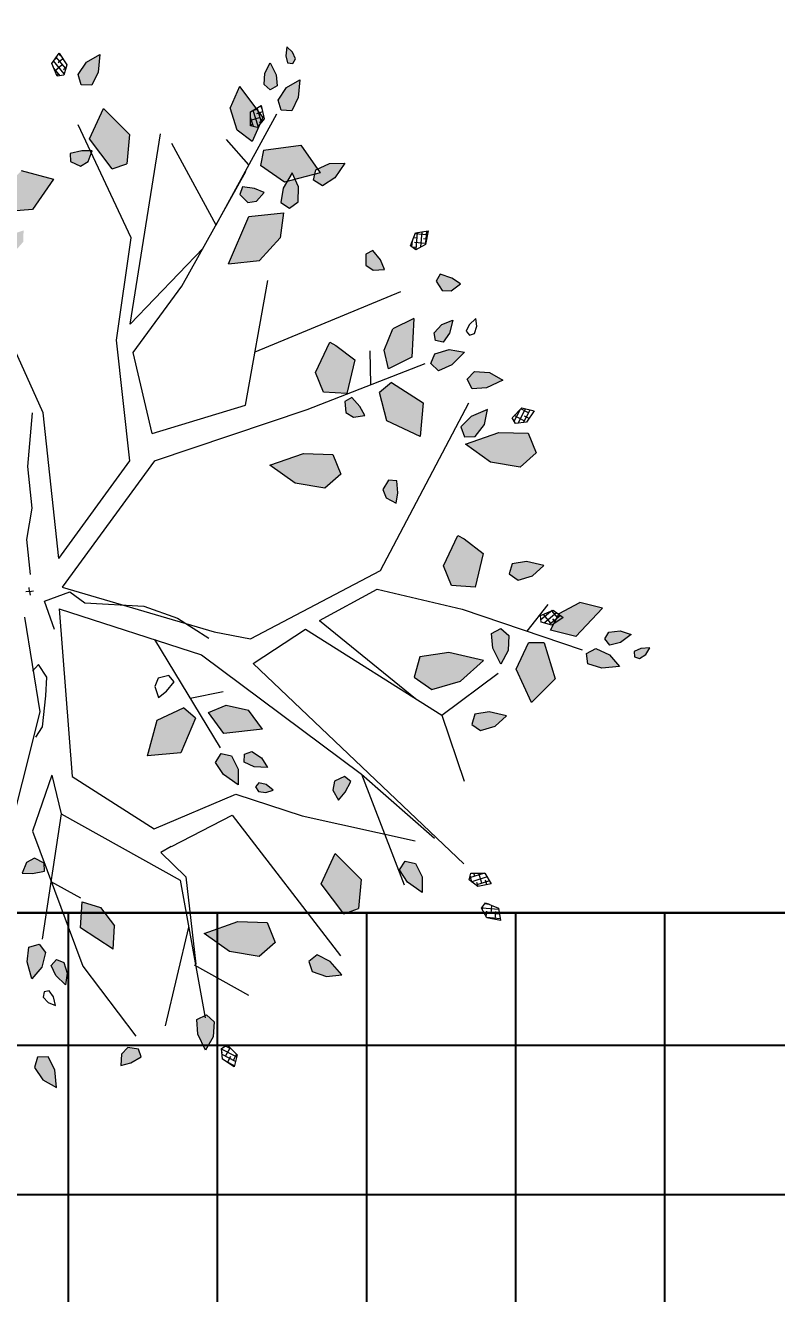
# Model space of a CAD drawing. Header units: millimetres. Extents: x 971.3 to 1010.6, y 593 to 619.8.
# Drawn here: x 972.537 to 972.85, y 618.008 to 618.536 of the extents above; entities that cross this region are included whole.
import ezdxf

# ---------------------------------------------------------------- set-up
doc = ezdxf.new("R2010")
doc.units = ezdxf.units.MM
doc.linetypes.add('ACAD_ISO10W100', pattern=[18.5, 12, -3, 0.5, -3])
doc.layers.add('2', color=42, linetype='Continuous')
doc.layers.add('JARDINERIA', color=76, linetype='Continuous', lineweight=13)
doc.layers.add('www.dwgfree.com', color=7, linetype='Continuous', lineweight=70)
doc.styles.get("Standard").update_dxf_attribs({"font": 'stylu.ttf'})
doc.dimstyles.new('1-75', dxfattribs={"dimtxt": 0.09, "dimasz": 0.05, "dimexe": 0.1, "dimexo": 0.1, "dimgap": 0.05, "dimtad": 1, "dimzin": 4, "dimdsep": 46, "dimtxsty": 'Standard', "dimblk": 'DOT', "dimcen": 0.09, "dimclrd": 250, "dimclre": 250, "dimclrt": 7, "dimaunit": 1, "dimazin": 0, "dimtfac": 1, "dimtix": 1, "dimtmove": 1, "dimatfit": 3, "dimfxl": 0.5, "dimtolj": 1, "dimtzin": 0, "dimarcsym": 0})

# ---------------------------------------------------------------- blocks, each defined once
blk = doc.blocks.new('ALISOpl')
h = blk.add_hatch()
h.set_pattern_fill('ANSI38', color=256, scale=0.1, style=0)
h.set_pattern_definition([(45, (-170.075399, -126.814874), (-0.0088388348, 0.0088388348), []), (135, (-170.075399, -126.814874), (-0.0265165043, 0.0088388348), [0.03125, -0.01875])])
h.paths.add_polyline_path([(-0.3263, 1.2736), (-0.3533, 1.3055), (-0.3927, 1.323), (-0.383, 1.2743), (-0.3611, 1.2399), (-0.3318, 1.2445)])
h.paths.add_polyline_path([(-0.3381, 1.0234), (-0.3532, 1.0979), (-0.3602, 1.1045), (-0.3966, 1.1132), (-0.4509, 1.0234), (-0.4026, 0.9435)])
h.paths.add_polyline_path([(0.1409, 0.952), (0.1295, 1.0163), (0.0459, 0.9476), (0.0585, 0.8762), (0.107, 0.897)])
h.paths.add_polyline_path([(0.5807, 1.0462), (0.5323, 1.0803), (0.4517, 1.0575), (0.3872, 1.0004), (0.484, 0.9776), (0.5644, 0.989)])
h.paths.add_polyline_path([(0.8225, 0.9776), (0.7801, 0.9877), (0.7258, 0.8977), (0.7741, 0.818), (0.8385, 0.8977)])
h.paths.add_polyline_path([(0.3766, 0.4929), (0.2832, 0.491), (0.3202, 0.3952), (0.3975, 0.3692), (0.4272, 0.4009)])
h.paths.add_polyline_path([(0.6097, 0.4514), (0.5015, 0.4525), (0.4653, 0.3897), (0.5158, 0.3744), (0.5771, 0.3948)])
h.paths.add_polyline_path([(0.5299, 0.5555), (0.5254, 0.5984), (0.488, 0.5657), (0.4692, 0.5295), (0.4878, 0.5064), (0.5158, 0.5162)])
h.paths.add_polyline_path([(1.1731, 0.3775), (1.0908, 0.3921), (1.0461, 0.3533), (1.0678, 0.2981), (1.1492, 0.2948), (1.2431, 0.3271)])
h.paths.add_polyline_path([(1.2415, 0.1219), (1.177, 0.1105), (1.1608, 0.0534), (1.2092, -0.0265), (1.2254, -0.0151), (1.2738, 0.0306)])
h.paths.add_polyline_path([(0.9029, -0.2319), (0.8546, -0.1975), (0.7741, -0.2205), (0.7095, -0.2775), (0.8062, -0.3002), (0.8869, -0.2888)])
h.paths.add_polyline_path([(1.1349, -0.3126), (1.0471, -0.3657), (1.0348, -0.4463), (1.0713, -0.4701), (1.153, -0.4043)])
h.paths.add_polyline_path([(1.4509, -0.2319), (1.4026, -0.1975), (1.3219, -0.2205), (1.2575, -0.2775), (1.3542, -0.3002), (1.4349, -0.2888)])
h.paths.add_polyline_path([(1.4041, 0.1074), (1.3629, 0.1147), (1.3405, 0.0953), (1.3514, 0.0677), (1.3921, 0.0661), (1.4391, 0.0822)])
h.paths.add_polyline_path([(1.4367, 0.3998), (1.364, 0.4583), (1.3308, 0.3612), (1.3732, 0.2916), (1.4164, 0.2968)])
h.paths.add_polyline_path([(1.3141, 0.3069), (1.2898, 0.3425), (1.2725, 0.2959), (1.2731, 0.2552), (1.3005, 0.2437), (1.3204, 0.2656)])
h.paths.add_polyline_path([(1.5065, 0.2885), (1.4383, 0.2637), (1.4672, 0.2196), (1.5273, 0.1958), (1.5886, 0.2181)])
h.paths.add_polyline_path([(1.6185, 0.385), (1.5689, 0.3839), (1.5312, 0.3683), (1.5306, 0.3386), (1.5583, 0.3281), (1.5944, 0.3492)])
h.paths.add_polyline_path([(1.6279, 0.3181), (1.5977, 0.3228), (1.5857, 0.3041), (1.5993, 0.2865), (1.6306, 0.2859), (1.6601, 0.2993)])
h.paths.add_polyline_path([(1.6946, 0.3595), (1.6758, 0.3687), (1.6624, 0.3624), (1.6638, 0.3476), (1.6831, 0.3413), (1.7079, 0.3425)])
h.paths.add_polyline_path([(1.2904, 0.4879), (1.2554, 0.5131), (1.2142, 0.5204), (1.1919, 0.501), (1.2027, 0.4734), (1.2434, 0.4717)])
h.paths.add_polyline_path([(0.8205, 0.6514), (0.7991, 0.671), (0.7868, 0.6414), (0.7938, 0.6176), (0.8229, 0.6076), (0.8392, 0.6234)])
h.paths.add_polyline_path([(0.6211, 0.6234), (0.6, 0.6277), (0.5797, 0.6227), (0.5735, 0.6093), (0.584, 0.5989), (0.603, 0.6064)])
h.paths.add_polyline_path([(0.5984, 0.5303), (0.6123, 0.5595), (0.5756, 0.5532), (0.5494, 0.5374), (0.5522, 0.5153), (0.5739, 0.5106)])
h.paths.add_polyline_path([(0.944, -0.453), (0.8796, -0.4644), (0.8636, -0.5213), (0.9119, -0.6012), (0.928, -0.5898), (0.9763, -0.5443)])
h.paths.add_polyline_path([(0.9765, -0.4137), (0.9871, -0.3867), (0.9552, -0.3857), (0.9354, -0.4008), (0.9365, -0.4316), (0.9571, -0.4411)])
h.paths.add_polyline_path([(1.0558, -0.1627), (1.0483, -0.1346), (1.022, -0.1528), (1.015, -0.1767), (1.0341, -0.2008), (1.0563, -0.1963)])
h.paths.add_polyline_path([(1.135, -0.5343), (1.0668, -0.5095), (1.0605, -0.5619), (1.0913, -0.6187), (1.1526, -0.641)])
h.paths.add_polyline_path([(1.244, -0.5014), (1.2052, -0.4891), (1.1856, -0.5114), (1.2001, -0.5373), (1.2413, -0.5443), (1.2828, -0.5325)])
h.paths.add_polyline_path([(1.3805, -0.4434), (1.3334, -0.4274), (1.2927, -0.4292), (1.282, -0.4569), (1.3044, -0.4762), (1.3456, -0.4687)])
h.paths.add_polyline_path([(1.2872, -0.2959), (1.2577, -0.2984), (1.2502, -0.3271), (1.2822, -0.3524), (1.3297, -0.3669), (1.3162, -0.326)])
h.paths.add_polyline_path([(1.2917, -0.7229), (1.2642, -0.7066), (1.2396, -0.7101), (1.2256, -0.7376), (1.2389, -0.7559), (1.2692, -0.7414)])
h.paths.add_polyline_path([(1.2469, -0.5897), (1.2269, -0.5667), (1.2056, -0.5733), (1.2048, -0.5955), (1.2284, -0.6161), (1.2595, -0.6248)])
h.paths.add_polyline_path([(1.0771, -0.8135), (1.086, -0.7858), (1.0541, -0.7869), (1.0353, -0.8032), (1.0383, -0.8339), (1.0594, -0.8421)])
h.paths.add_polyline_path([(0.7418, -0.8481), (0.6548, -0.8481), (0.7258, -0.9735), (0.8225, -0.9735), (0.8062, -0.905)])
h.paths.add_polyline_path([(0.9299, -1.0839), (0.9254, -1.0823), (0.9215, -1.071), (0.8652, -1.0622), (0.859, -1.0816), (0.8416, -1.0585), (0.8344, -1.0574), (0.7732, -1.1112), (0.7859, -1.1529), (0.8908, -1.155)])
h.paths.add_polyline_path([(0.8664, -0.9991), (0.841, -0.9839), (0.8181, -1.0027), (0.8291, -1.0419), (0.8416, -1.0585), (0.8652, -1.0622), (0.8722, -1.0405)])
h.paths.add_polyline_path([(0.7511, -1.0137), (0.7263, -1.0125), (0.7074, -1.0368), (0.717, -1.0573), (0.7495, -1.0488), (0.775, -1.0349)])
h.paths.add_polyline_path([(0.9749, -1.0545), (0.9388, -1.0358), (0.9157, -1.0543), (0.9215, -1.071), (0.9358, -1.0732), (0.9299, -1.0839), (0.9648, -1.0964), (1.0077, -1.0919)])
h.paths.add_polyline_path([(0.7934, -1.243), (0.7571, -1.1802), (0.7186, -1.2163), (0.7057, -1.2796), (0.7383, -1.3361)])
h.paths.add_polyline_path([(0.8981, -1.2879), (0.8762, -1.2536), (0.8469, -1.2581), (0.8414, -1.2872), (0.8684, -1.3191), (0.9078, -1.3366)])
h.paths.add_polyline_path([(0.843, -1.3269), (0.8224, -1.3183), (0.8075, -1.3348), (0.8123, -1.3658), (0.8306, -1.3924), (0.8435, -1.3575)])
h.paths.add_polyline_path([(0.4033, -1.1561), (0.3611, -1.146), (0.3066, -1.236), (0.3549, -1.3158), (0.4194, -1.236)])
h.paths.add_polyline_path([(0.2963, -1.1735), (0.2737, -1.1632), (0.2471, -1.1787), (0.2484, -1.2013), (0.2817, -1.2055), (0.3057, -1.2027), (0.3078, -1.1965)])
h.paths.add_polyline_path([(0.1278, -1.0574), (0.0463, -1.0593), (0.0292, -1.0993), (0.1082, -1.1684), (0.1953, -1.1347)])
h.paths.add_polyline_path([(0.0921, -0.9704), (0.0738, -0.9535), (0.0437, -0.9599), (0.0379, -0.9818), (0.0682, -0.9962), (0.0967, -1.002)])
h.paths.add_polyline_path([(-0.0104, -1.1018), (-0.0631, -1.1047), (-0.1137, -1.1449), (-0.125, -1.2091), (-0.023, -1.1732)])
h.paths.add_polyline_path([(-0.0966, -1.035), (-0.161, -0.9781), (-0.2482, -0.9781), (-0.1773, -1.1036), (-0.0806, -1.1036)])
h.paths.add_polyline_path([(0.0337, -1.2345), (0.0083, -1.2192), (-0.0146, -1.2379), (-0.0144, -1.2797), (0.0045, -1.3185), (0.0284, -1.2749)])
h.paths.add_polyline_path([(0.1011, -1.2935), (0.0715, -1.2953), (0.0573, -1.3335), (0.0582, -1.3831), (0.093, -1.3576), (0.1126, -1.3207)])
h.paths.add_polyline_path([(-0.0389, -1.2694), (-0.0491, -1.2496), (-0.0711, -1.2526), (-0.0874, -1.2794), (-0.0905, -1.3116), (-0.0581, -1.2931)])
h.paths.add_polyline_path([(0.329, -1.3841), (0.2997, -1.3886), (0.2942, -1.4177), (0.3212, -1.4496), (0.3606, -1.4671), (0.3509, -1.4184)])
h.paths.add_polyline_path([(0.9017, -1.3958), (0.8932, -1.3837), (0.8789, -1.3877), (0.8759, -1.4078), (0.8815, -1.432), (0.8959, -1.4159)])
h.paths.add_polyline_path([(-0.3732, -1.3808), (-0.4009, -1.3701), (-0.4202, -1.3925), (-0.4127, -1.4337), (-0.3874, -1.4686), (-0.3714, -1.4215)])
h.paths.add_polyline_path([(-0.5637, -1.0077), (-0.612, -0.9735), (-0.6927, -0.9963), (-0.7571, -1.0534), (-0.6604, -1.0762), (-0.5797, -1.0648)])
h.paths.add_polyline_path([(-0.6796, -1.109), (-0.7046, -1.0931), (-0.7384, -1.1157), (-0.767, -1.1564), (-0.7238, -1.1562), (-0.6862, -1.1379)])
h.paths.add_polyline_path([(-0.5725, -0.8531), (-0.586, -0.8322), (-0.6168, -0.8308), (-0.6279, -0.8506), (-0.6021, -0.8721), (-0.576, -0.8849)])
h.paths.add_polyline_path([(-0.7606, -0.8048), (-0.7683, -0.7835), (-0.8014, -0.7889), (-0.8282, -0.8003), (-0.8064, -0.8237), (-0.7818, -0.8272)])
h.paths.add_polyline_path([(-0.9022, -0.6313), (-0.9446, -0.6212), (-0.9989, -0.7112), (-0.9506, -0.7909), (-0.8861, -0.7112)])
h.paths.add_polyline_path([(-1.1277, -0.3346), (-1.2149, -0.3346), (-1.144, -0.4601), (-1.0473, -0.4601), (-1.0633, -0.3915)])
h.paths.add_polyline_path([(-0.1824, -0.5231), (-0.2247, -0.4915), (-0.2892, -0.4897), (-0.3392, -0.5316), (-0.238, -0.5697)])
h.paths.add_polyline_path([(-0.048, -0.5779), (-0.1117, -0.527), (-0.1505, -0.5467), (-0.1344, -0.6504), (-0.046, -0.6805)])
h.paths.add_polyline_path([(-0.234, -0.6531), (-0.2435, -0.625), (-0.2731, -0.6246), (-0.2998, -0.6568), (-0.3103, -0.6986), (-0.264, -0.6807)])
h.paths.add_polyline_path([(-0.3071, -0.6114), (-0.3259, -0.5996), (-0.3555, -0.6097), (-0.3786, -0.6323), (-0.3419, -0.639), (-0.312, -0.6331)])
h.paths.add_polyline_path([(-0.3655, -0.679), (-0.3859, -0.6796), (-0.4088, -0.6893), (-0.3904, -0.7007), (-0.3696, -0.7029), (-0.3592, -0.6924)])
h.paths.add_polyline_path([(-0.6102, -0.4471), (-0.6354, -0.4293), (-0.6554, -0.44), (-0.6454, -0.472), (-0.6303, -0.4969), (-0.6102, -0.472)])
h.paths.add_polyline_path([(-1.2135, -0.4734), (-1.2542, -0.4717), (-1.3012, -0.4879), (-1.2662, -0.5131), (-1.225, -0.5204), (-1.2027, -0.501)])
h.paths.add_polyline_path([(-1.0677, -0.6128), (-1.0929, -0.595), (-1.1129, -0.6056), (-1.1029, -0.6377), (-1.0878, -0.6626), (-1.0677, -0.6377)])
h.paths.add_polyline_path([(-1.3326, -0.3878), (-1.3617, -0.3823), (-1.3936, -0.4094), (-1.4111, -0.4487), (-1.3624, -0.4391), (-1.3281, -0.4172)])
h.paths.add_polyline_path([(-0.921, -0.8907), (-0.9396, -0.8675), (-0.9675, -0.8773), (-0.9816, -0.9166), (-0.9771, -0.9595), (-0.9398, -0.9268)])
h.paths.add_polyline_path([(-1.0473, 0.0306), (-1.0633, 0.1105), (-1.1057, 0.1204), (-1.16, 0.0306), (-1.1117, -0.0493)])
h.paths.add_polyline_path([(-1.1271, 0.2104), (-1.1754, 0.2532), (-1.2406, 0.2532), (-1.1875, 0.159), (-1.115, 0.159)])
h.paths.add_polyline_path([(-1.2273, 0.1202), (-1.2498, 0.1395), (-1.2909, 0.132), (-1.3258, 0.1067), (-1.2788, 0.0907), (-1.2381, 0.0925)])
h.paths.add_polyline_path([(-1.2741, 0.1926), (-1.3033, 0.204), (-1.3355, 0.2014), (-1.3117, 0.1728), (-1.285, 0.158), (-1.2673, 0.1715)])
h.paths.add_polyline_path([(-0.4587, 0.332), (-0.4848, 0.3668), (-0.5842, 0.333), (-0.5985, 0.2407), (-0.4978, 0.2605)])
h.paths.add_polyline_path([(-0.4528, 0.5134), (-0.5028, 0.5553), (-0.5227, 0.449), (-0.4672, 0.4024), (-0.4434, 0.4495)])
h.paths.add_polyline_path([(-0.5829, 0.4741), (-0.6193, 0.4948), (-0.6623, 0.4978), (-0.6365, 0.4553), (-0.6042, 0.4306), (-0.5782, 0.4449)])
h.paths.add_polyline_path([(-0.5674, 0.5304), (-0.5825, 0.5578), (-0.6088, 0.5766), (-0.609, 0.5394), (-0.598, 0.5109), (-0.5758, 0.5098)])
h.paths.add_polyline_path([(-0.3714, 0.2846), (-0.3874, 0.3006), (-0.4151, 0.2815), (-0.4343, 0.2597), (-0.4046, 0.2479), (-0.3809, 0.2553)])
h.paths.add_polyline_path([(-0.6567, 0.5756), (-0.6702, 0.5964), (-0.6782, 0.5764), (-0.6768, 0.5555), (-0.6646, 0.547), (-0.6526, 0.5556)])
h.paths.add_polyline_path([(-0.6221, 1.0003), (-0.6865, 0.9889), (-0.7025, 0.9317), (-0.6542, 0.8518), (-0.6381, 0.8632), (-0.5898, 0.909)])
h.paths.add_polyline_path([(-0.8215, 0.8064), (-0.8699, 0.8408), (-0.9506, 0.818), (-1.015, 0.7609), (-0.9183, 0.7381), (-0.8378, 0.7495)])
h.paths.add_polyline_path([(-0.9575, 0.9382), (-0.9969, 0.9523), (-1.0398, 0.9478), (-1.0071, 0.9104), (-0.9709, 0.8916), (-0.9478, 0.9102)])
h.paths.add_polyline_path([(-0.84, 1.0419), (-0.8698, 1.0816), (-0.883, 1.0405), (-0.8772, 0.9991), (-0.8519, 0.9839), (-0.8289, 1.0027)])
h.paths.add_polyline_path([(-0.2748, 0.8927), (-0.3451, 0.8312), (-0.2552, 0.7817), (-0.1793, 0.8114), (-0.1769, 0.8548)])
h.paths.add_polyline_path([(-0.9659, 0.1304), (-0.9885, 0.1323), (-0.9974, 0.0999), (-0.9982, 0.0708), (-0.9678, 0.0809), (-0.9544, 0.1018)])
h.paths.add_polyline_path([(-0.0373, 0.7799), (-0.0707, 0.783), (-0.0994, 0.7787), (-0.0843, 0.7506), (-0.0613, 0.741), (-0.0352, 0.7573)])
h.paths.add_polyline_path([(-0.0732, 1.0448), (-0.1043, 1.0747), (-0.1118, 1.0256), (-0.103, 0.9859), (-0.0739, 0.9801), (-0.0587, 1.0055)])
h.paths.add_polyline_path([(-0.0046, 1.0694), (-0.0127, 1.1008), (-0.0367, 1.0723), (-0.0467, 1.0434), (-0.0303, 1.0283), (-0.0107, 1.0387)])
h.paths.add_polyline_path([(-0.0682, 1.3335), (-0.069, 1.3831), (-0.1038, 1.3576), (-0.1235, 1.3207), (-0.1119, 1.2935), (-0.0823, 1.2953)])
h.paths.add_polyline_path([(0.1757, 1.3231), (0.1449, 1.3366), (0.1162, 1.3415), (0.1219, 1.31), (0.1407, 1.2937), (0.1706, 1.3011)])
h.paths.add_polyline_path([(0.3806, 1.2895), (0.3553, 1.3244), (0.3393, 1.2774), (0.3411, 1.2367), (0.3688, 1.226), (0.3881, 1.2484)])
h.paths.add_polyline_path([(0.7561, 1.1564), (0.713, 1.1562), (0.6754, 1.1379), (0.6687, 1.109), (0.6937, 1.0931), (0.7276, 1.1157)])
h.paths.add_polyline_path([(1.0083, 0.9088), (1.0038, 0.9517), (0.9664, 0.9189), (0.9476, 0.8828), (0.9662, 0.8597), (0.9942, 0.8694)])
h.paths.add_polyline_path([(-0.8176, -0.91), (-0.8449, -0.8956), (-0.8634, -0.9086), (-0.8494, -0.9391), (-0.8313, -0.9619), (-0.8145, -0.9347)])
h = blk.add_hatch()
h.set_pattern_fill('ANSI38', color=256, scale=0.1, angle=-191.3398, style=0)
h.set_pattern_definition([(213.660174, (108.327355, 182.076572), (0.0069283251, -0.0104042449), []), (303.660174, (108.327355, 182.076572), (0.0242608951, -0.0138801646), [0.03125, -0.01875])])
h.paths.add_polyline_path([(0.4005, 1.3239), (0.4175, 1.3161), (0.442, 1.3461), (0.4301, 1.3791), (0.4005, 1.3544)])
h = blk.add_hatch()
h.set_pattern_fill('ANSI38', color=256, scale=0.1, angle=146.1602, style=0)
h.set_pattern_definition([(191.160174, (170.046291, 126.705235), (0.0024194056, -0.0122636241), []), (281.160174, (170.046291, 126.705235), (0.0171024354, -0.0221078426), [0.03125, -0.01875])])
h.paths.add_polyline_path([(1.1638, 1.0133), (1.1765, 0.9997), (1.2106, 1.018), (1.2123, 1.053), (1.1755, 1.0416)])
h = blk.add_hatch()
h.set_pattern_fill('ANSI38', color=256, scale=0.1, angle=123.6602, style=0)
h.set_pattern_definition([(168.660174, (205.264982, 52.426266), (-0.0024578464, -0.0122559778), []), (258.660174, (205.264982, 52.426266), (0.0073402849, -0.02696980196), [0.03125, -0.01875])])
h.paths.add_polyline_path([(1.1377, 0.9306), (1.1442, 0.9131), (1.1828, 0.917), (1.1977, 0.9487), (1.1593, 0.9522)])
h = blk.add_hatch()
h.set_pattern_fill('ANSI38', color=256, scale=0.1, angle=101.1602, style=0)
h.set_pattern_definition([(146.160174, (209.710359, -30.301825), (-0.00696091365, -0.0103824699), []), (236.160174, (209.710359, -30.301825), (-0.0035393574, -0.02772585344), [0.03125, -0.01875])])
h.paths.add_polyline_path([(1.4148, 0.2385), (1.4141, 0.2199), (1.4512, 0.2087), (1.4771, 0.2323), (1.4431, 0.2502)])
h = blk.add_hatch()
h.set_pattern_fill('ANSI38', color=256, scale=0.1, angle=78.6602, style=0)
h.set_pattern_definition([(123.660174, (182.155587, -108.246654), (-0.0104042449, -0.0069283251), []), (213.660174, (182.155587, -108.246654), (-0.0138801646, -0.0242608951), [0.03125, -0.01875])])
h.paths.add_polyline_path([(1.4029, -0.3198), (1.3951, -0.3368), (1.4251, -0.3613), (1.4581, -0.3494), (1.4334, -0.3198)])
h = blk.add_hatch()
h.set_pattern_fill('ANSI38', color=256, scale=0.1, angle=56.1602, style=0)
h.set_pattern_definition([(101.160174, (126.870103, -169.713531), (-0.0122636241, -0.0024194056), []), (191.160174, (126.870103, -169.713531), (-0.0221078426, -0.0171024354), [0.03125, -0.01875])])
h.paths.add_polyline_path([(1.1782, -0.8311), (1.1645, -0.8438), (1.1829, -0.8779), (1.2179, -0.8795), (1.2064, -0.8428)])
h = blk.add_hatch()
h.set_pattern_fill('ANSI38', color=256, scale=0.1, angle=33.6602, style=0)
h.set_pattern_definition([(78.660174, (52.27062, -205.344682), (-0.0122559778, 0.0024578464), []), (168.660174, (52.27062, -205.344682), (-0.02696980196, -0.0073402849), [0.03125, -0.01875])])
h.paths.add_polyline_path([(0.775, -1.2174), (0.7575, -1.2239), (0.7614, -1.2625), (0.7931, -1.2774), (0.7966, -1.239)])
h = blk.add_hatch()
h.set_pattern_fill('ANSI38', color=256, scale=0.1, angle=11.1602, style=0)
h.set_pattern_definition([(56.160174, (-30.285767, -209.715587), (-0.0103824699, 0.00696091365), []), (146.160174, (-30.285767, -209.715587), (-0.02772585344, 0.0035393574), [0.03125, -0.01875])])
h.paths.add_polyline_path([(0.2546, -1.42), (0.2359, -1.4194), (0.2248, -1.4565), (0.2484, -1.4824), (0.2663, -1.4483)])
for points in [[(-0.1038, 1.3576), (-0.069, 1.3831)], [(-0.069, 1.3831), (-0.0682, 1.3335)], [(0.4301, 1.3791), (0.4005, 1.3544)], [(0.442, 1.3461), (0.4301, 1.3791)], [(-0.1235, 1.3207), (-0.1038, 1.3576)], [(0.4005, 1.3544), (0.4005, 1.3239)], [(0.4175, 1.3161), (0.442, 1.3461)], [(-0.1119, 1.2935), (-0.1235, 1.3207)], [(-0.0682, 1.3335), (-0.0823, 1.2953)], [(0.1162, 1.3415), (0.1449, 1.3366)], [(0.1219, 1.31), (0.1162, 1.3415)], [(0.1407, 1.2937), (0.1219, 1.31)], [(0.1449, 1.3366), (0.1757, 1.3231)], [(0.1757, 1.3231), (0.1706, 1.3011)], [(0.3553, 1.3244), (0.3393, 1.2774)], [(0.3806, 1.2895), (0.3553, 1.3244)], [(0.4005, 1.3239), (0.4175, 1.3161)], [(-0.0823, 1.2953), (-0.1119, 1.2935)], [(0.1706, 1.3011), (0.1407, 1.2937)], [(0.3393, 1.2774), (0.3411, 1.2367)], [(0.3881, 1.2484), (0.3806, 1.2895)], [(0.0403, 1.0547), (0.1669, 1.2642)], [(0.3456, 0.9778), (0.2515, 1.2443)], [(0.3688, 1.226), (0.3881, 1.2484)], [(0.3361, 0.8453), (0.3643, 1.2342)], [(0.3411, 1.2367), (0.3688, 1.226)], [(0.3501, 1.0846), (0.4911, 1.1843)], [(-0.0783, 1.1283), (-0.0659, 1.1452)], [(-0.0659, 1.1452), (-0.047, 1.1554)], [(-0.047, 1.1554), (-0.05, 1.1307)], [(0.6687, 1.109), (0.6754, 1.1379)], [(0.6754, 1.1379), (0.713, 1.1562)], [(0.713, 1.1562), (0.7561, 1.1564)], [(0.7561, 1.1564), (0.7276, 1.1157)], [(-0.0744, 1.114), (-0.0783, 1.1283)], [(-0.0596, 1.1128), (-0.0744, 1.114)], [(-0.05, 1.1307), (-0.0596, 1.1128)], [(-0.0127, 1.1008), (-0.0367, 1.0723)], [(-0.0046, 1.0694), (-0.0127, 1.1008)], [(0.5, 0.6809), (0.7579, 1.1031)], [(0.6937, 1.0931), (0.6687, 1.109)], [(0.7276, 1.1157), (0.6937, 1.0931)], [(-0.1043, 1.0747), (-0.1118, 1.0256)], [(-0.0732, 1.0448), (-0.1043, 1.0747)], [(-0.0367, 1.0723), (-0.0467, 1.0434)], [(-0.0107, 1.0387), (-0.0046, 1.0694)], [(0.3527, 0.838), (0.3549, 1.0833)], [(0.5323, 1.0803), (0.4517, 1.0575)], [(0.5807, 1.0462), (0.5323, 1.0803)], [(-0.1118, 1.0256), (-0.103, 0.9859)], [(-0.0587, 1.0055), (-0.0732, 1.0448)], [(-0.0584, 0.6658), (0.0403, 1.0547)], [(-0.0467, 1.0434), (-0.0303, 1.0283)], [(-0.0303, 1.0283), (-0.0107, 1.0387)], [(0.4517, 1.0575), (0.3872, 1.0004)], [(0.5644, 0.989), (0.5807, 1.0462)], [(1.1755, 1.0416), (1.1638, 1.0133)], [(1.2123, 1.053), (1.1755, 1.0416)], [(1.2106, 1.018), (1.2123, 1.053)], [(-0.0739, 0.9801), (-0.0587, 1.0055)], [(0.1295, 1.0163), (0.0459, 0.9476)], [(0.1295, 1.0163), (0.1409, 0.952)], [(0.3872, 1.0004), (0.484, 0.9776)], [(1.1638, 1.0133), (1.1765, 0.9997)], [(1.1765, 0.9997), (1.2106, 1.018)], [(-0.103, 0.9859), (-0.0739, 0.9801)], [(0.0261, 0.626), (-0.0644, 0.9677)], [(0.484, 0.9776), (0.5644, 0.989)], [(0.7801, 0.9877), (0.7258, 0.8977)], [(0.7801, 0.9877), (0.8225, 0.9776)], [(0.8385, 0.8977), (0.8225, 0.9776)], [(0.0459, 0.9476), (0.0585, 0.8762)], [(0.107, 0.897), (0.1409, 0.952)], [(0.8712, 0.6061), (0.9558, 0.9252)], [(1.0038, 0.9517), (0.9664, 0.9189)], [(1.0083, 0.9088), (1.0038, 0.9517)], [(1.1593, 0.9522), (1.1377, 0.9306)], [(1.1377, 0.9306), (1.1442, 0.9131)], [(1.1977, 0.9487), (1.1593, 0.9522)], [(1.1828, 0.917), (1.1977, 0.9487)], [(0.0585, 0.8762), (0.107, 0.897)], [(1.1276, 0.8852), (0.6036, 0.267)], [(0.7258, 0.8977), (0.7741, 0.818)], [(0.7741, 0.818), (0.8385, 0.8977)], [(0.9664, 0.9189), (0.9476, 0.8828)], [(0.9942, 0.8694), (1.0083, 0.9088)], [(1.1442, 0.9131), (1.1828, 0.917)], [(-0.0227, 0.8108), (0.0546, 0.8642)], [(0.9476, 0.8828), (0.9662, 0.8597)], [(0.9662, 0.8597), (0.9942, 0.8694)], [(0.0261, 0.626), (0.3361, 0.8453)], [(0.2915, 0.7627), (0.3527, 0.838)], [(-0.0994, 0.7787), (-0.0707, 0.783)], [(-0.0843, 0.7506), (-0.0994, 0.7787)], [(-0.0707, 0.783), (-0.0373, 0.7799)], [(-0.0373, 0.7799), (-0.0352, 0.7573)], [(0.6935, 0.7037), (0.9997, 0.8064)], [(0.8712, 0.6061), (1.0544, 0.8055)], [(-0.0613, 0.741), (-0.0843, 0.7506)], [(-0.0352, 0.7573), (-0.0613, 0.741)], [(0.321, 0.7498), (0.2915, 0.7627)], [(0.3228, 0.7495), (0.5, 0.6809)], [(-0.0021, 0.3368), (-0.1428, 0.7157)], [(0.0683, 0.5262), (0.2797, 0.6957)], [(0.2797, 0.6957), (0.5161, 0.624)], [(0.5161, 0.624), (0.6935, 0.7037)], [(0.0121, 0.5163), (-0.0584, 0.6658)], [(0.7868, 0.6414), (0.7991, 0.671)], [(0.7938, 0.6176), (0.7868, 0.6414)], [(0.7991, 0.671), (0.8205, 0.6514)], [(0.8205, 0.6514), (0.8392, 0.6234)], [(1.1108, 0.4664), (1.153, 0.6559)], [(0.0121, 0.5163), (0.0261, 0.626)], [(0.4629, 0.227), (0.8712, 0.6061)], [(0.5735, 0.6093), (0.5797, 0.6227)], [(0.584, 0.5989), (0.5735, 0.6093)], [(0.5797, 0.6227), (0.6, 0.6277)], [(0.603, 0.6064), (0.584, 0.5989)], [(0.6, 0.6277), (0.6211, 0.6234)], [(0.6211, 0.6234), (0.603, 0.6064)], [(0.8229, 0.6076), (0.7938, 0.6176)], [(0.8392, 0.6234), (0.8229, 0.6076)], [(0.488, 0.5657), (0.4692, 0.5295)], [(0.5254, 0.5984), (0.488, 0.5657)], [(0.5299, 0.5555), (0.5254, 0.5984)], [(0.5158, 0.5162), (0.5299, 0.5555)], [(0.5756, 0.5532), (0.5494, 0.5374)], [(0.5494, 0.5374), (0.5522, 0.5153)], [(0.5739, 0.5106), (0.5984, 0.5303)], [(0.6123, 0.5595), (0.5756, 0.5532)], [(0.5984, 0.5303), (0.6123, 0.5595)], [(0.0825, 0.0575), (0.0683, 0.5262)], [(0.4692, 0.5295), (0.4878, 0.5064)], [(0.4878, 0.5064), (0.5158, 0.5162)], [(0.5522, 0.5153), (0.5739, 0.5106)], [(1.1919, 0.501), (1.2142, 0.5204)], [(1.2027, 0.4734), (1.1919, 0.501)], [(1.2142, 0.5204), (1.2554, 0.5131)], [(1.2554, 0.5131), (1.2904, 0.4879)], [(0.3766, 0.4929), (0.2832, 0.491)], [(0.2832, 0.491), (0.3202, 0.3952)], [(0.3369, 0.1709), (0.4871, 0.4908)], [(0.4272, 0.4009), (0.3766, 0.4929)], [(0.7586, 0.1873), (1.1108, 0.4664)], [(1.1108, 0.4664), (1.2797, 0.3667)], [(1.2434, 0.4717), (1.2027, 0.4734)], [(1.2904, 0.4879), (1.2434, 0.4717)], [(0.5015, 0.4525), (0.4653, 0.3897)], [(0.6097, 0.4514), (0.5015, 0.4525)], [(0.6097, 0.4514), (0.5771, 0.3948)], [(1.364, 0.4583), (1.3308, 0.3612)], [(1.4367, 0.3998), (1.364, 0.4583)], [(-0.0215, 0.4059), (0.0002, 0.3788), (0.0192, 0.2947), (0.0273, 0.2432), (0.0083, 0.2053), (-0.0107, 0.2216)], [(0.3202, 0.3952), (0.3975, 0.3692)], [(0.4272, 0.4009), (0.3975, 0.3692)], [(0.4653, 0.3897), (0.5158, 0.3744)], [(0.5158, 0.3744), (0.5771, 0.3948)], [(0.8008, 0.1673), (1.043, 0.4126)], [(1.0461, 0.3533), (1.0908, 0.3921)], [(1.0908, 0.3921), (1.1731, 0.3775)], [(1.4164, 0.2968), (1.4367, 0.3998)], [(1.1731, 0.3775), (1.2431, 0.3271)], [(1.3308, 0.3612), (1.3732, 0.2916)], [(1.5312, 0.3683), (1.5306, 0.3386)], [(1.5689, 0.3839), (1.5312, 0.3683)], [(1.6185, 0.385), (1.5689, 0.3839)], [(1.5944, 0.3492), (1.6185, 0.385)], [(1.6624, 0.3624), (1.6758, 0.3687)], [(1.6638, 0.3476), (1.6624, 0.3624)], [(1.6758, 0.3687), (1.6946, 0.3595)], [(1.6946, 0.3595), (1.7079, 0.3425)], [(-0.0164, 0.0704), (-0.0021, 0.3368)], [(0.324, 0.3013), (0.3305, 0.3326)], [(0.3305, 0.3326), (0.3553, 0.3174)], [(0.4182, 0.3438), (0.5117, 0.3351)], [(1.0678, 0.2981), (1.0461, 0.3533)], [(1.2431, 0.3271), (1.1492, 0.2948)], [(1.1993, 0.1786), (1.52, 0.3272)], [(1.2898, 0.3425), (1.2725, 0.2959)], [(1.3141, 0.3069), (1.2898, 0.3425)], [(1.5306, 0.3386), (1.5583, 0.3281)], [(1.5583, 0.3281), (1.5944, 0.3492)], [(1.5977, 0.3228), (1.5857, 0.3041)], [(1.6279, 0.3181), (1.5977, 0.3228)], [(1.6831, 0.3413), (1.6638, 0.3476)], [(1.7079, 0.3425), (1.6831, 0.3413)], [(0.3354, 0.2792), (0.324, 0.3013)], [(0.3553, 0.3174), (0.3789, 0.2935)], [(0.3789, 0.2935), (0.3659, 0.2749)], [(1.1492, 0.2948), (1.0678, 0.2981)], [(1.2725, 0.2959), (1.2731, 0.2552)], [(1.3204, 0.2656), (1.3141, 0.3069)], [(1.4164, 0.2968), (1.3732, 0.2916)], [(1.5065, 0.2885), (1.4383, 0.2637)], [(1.5886, 0.2181), (1.5065, 0.2885)], [(1.5857, 0.3041), (1.5993, 0.2865)], [(1.5993, 0.2865), (1.6306, 0.2859)], [(1.6601, 0.2993), (1.6279, 0.3181)], [(1.6306, 0.2859), (1.6601, 0.2993)], [(0.3659, 0.2749), (0.3354, 0.2792)], [(0.6036, 0.267), (0.7586, 0.1873)], [(1.2731, 0.2552), (1.3005, 0.2437)], [(1.3005, 0.2437), (1.3204, 0.2656)], [(1.3728, 0.2589), (1.4388, 0.192)], [(1.4431, 0.2502), (1.4148, 0.2385)], [(1.4383, 0.2637), (1.4672, 0.2196)], [(1.4771, 0.2323), (1.4431, 0.2502)], [(0.0825, 0.0575), (0.4629, 0.227)], [(1.4148, 0.2385), (1.4141, 0.2199)], [(1.4141, 0.2199), (1.4512, 0.2087)], [(1.4512, 0.2087), (1.4771, 0.2323)], [(1.4672, 0.2196), (1.5273, 0.1958)], [(1.5886, 0.2181), (1.5273, 0.1958)], [(0.0626, 0.1131), (0.0436, 0.0318), (0.1168, 0.0129), (0.1548, 0.0481), (0.3176, 0.0752), (0.4071, 0.1186), (0.4885, 0.1836)], [(0.5051, 0.1673), (0.6036, 0.1972)], [(0.6036, 0.1972), (0.984, 0.0476)], [(0.9698, 0.0975), (1.1993, 0.1786)], [(0.0965, -0.0022), (0.5051, 0.1673)], [(0.8008, 0.1673), (0.9698, 0.0975)], [(1.177, 0.1105), (1.1608, 0.0534)], [(1.2415, 0.1219), (1.177, 0.1105)], [(1.2738, 0.0306), (1.2415, 0.1219)], [(1.3405, 0.0953), (1.3629, 0.1147)], [(1.3629, 0.1147), (1.4041, 0.1074)], [(1.4041, 0.1074), (1.4391, 0.0822)], [(1.3514, 0.0677), (1.3405, 0.0953)], [(1.4391, 0.0822), (1.3921, 0.0661)], [(0.984, 0.0476), (1.2797, -0.3912)], [(1.1608, 0.0534), (1.2092, -0.0265)], [(1.3921, 0.0661), (1.3514, 0.0677)], [(0.0054, 0), (-0.0054, 0)], [(0.0054, 0), (0.0054, 0.0108)], [(0.0054, 0), (0.0161, 0)], [(0.0054, 0), (0.0054, -0.0106)], [(1.2254, -0.0151), (1.2738, 0.0306)], [(0.3908, -0.3241), (0.0965, -0.0022)], [(1.2092, -0.0265), (1.2254, -0.0151)], [(0.0129, -0.0461), (0.0129, -0.1443), (0.0375, -0.2302), (0.0375, -0.3467), (0.0669, -0.4942)], [(0.0965, -0.082), (0.0965, -0.4909)], [(0.0965, -0.082), (0.3219, -0.3314)], [(1.022, -0.1528), (1.0483, -0.1346)], [(1.0483, -0.1346), (1.0558, -0.1627)], [(1.015, -0.1767), (1.022, -0.1528)], [(1.0341, -0.2008), (1.015, -0.1767)], [(1.0558, -0.1627), (1.0563, -0.1963)], [(0.8546, -0.1975), (0.7741, -0.2205)], [(0.9029, -0.2319), (0.8546, -0.1975)], [(1.0563, -0.1963), (1.0341, -0.2008)], [(1.4026, -0.1975), (1.3219, -0.2205)], [(1.4509, -0.2319), (1.4026, -0.1975)], [(0.7741, -0.2205), (0.7095, -0.2775)], [(0.8869, -0.2888), (0.9029, -0.2319)], [(1.3219, -0.2205), (1.2575, -0.2775)], [(1.4349, -0.2888), (1.4509, -0.2319)], [(0.7095, -0.2775), (0.8062, -0.3002)], [(1.2575, -0.2775), (1.3542, -0.3002)], [(0.8062, -0.3002), (0.8869, -0.2888)], [(1.1349, -0.3126), (1.0471, -0.3657)], [(1.153, -0.4043), (1.1349, -0.3126)], [(1.2502, -0.3271), (1.2577, -0.2984)], [(1.2577, -0.2984), (1.2872, -0.2959)], [(1.2872, -0.2959), (1.3162, -0.326)], [(1.3542, -0.3002), (1.4349, -0.2888)], [(0.3219, -0.3314), (0.3219, -0.6705)], [(0.3908, -0.3241), (0.829, -0.421)], [(1.2822, -0.3524), (1.2502, -0.3271)], [(1.3297, -0.3669), (1.2822, -0.3524)], [(1.3162, -0.326), (1.3297, -0.3669)], [(1.4029, -0.3198), (1.3951, -0.3368)], [(1.3951, -0.3368), (1.4251, -0.3613)], [(1.4334, -0.3198), (1.4029, -0.3198)], [(1.4251, -0.3613), (1.4581, -0.3494)], [(1.4581, -0.3494), (1.4334, -0.3198)], [(0.9354, -0.4008), (0.9552, -0.3857)], [(0.9552, -0.3857), (0.9871, -0.3867)], [(0.9871, -0.3867), (0.9765, -0.4137)], [(1.0471, -0.3657), (1.0348, -0.4463)], [(0.3923, -0.4011), (0.3643, -0.6305)], [(0.3923, -0.4011), (0.66, -0.4511)], [(0.829, -0.421), (1.1701, -0.5134)], [(0.9365, -0.4316), (0.9354, -0.4008)], [(0.9765, -0.4137), (0.9571, -0.4411)], [(1.0713, -0.4701), (1.153, -0.4043)], [(0.66, -0.4511), (0.7586, -0.79)], [(0.944, -0.453), (0.8796, -0.4644)], [(0.9571, -0.4411), (0.9365, -0.4316)], [(0.9763, -0.5443), (0.944, -0.453)], [(1.0713, -0.4701), (1.0348, -0.4463)], [(1.2927, -0.4292), (1.282, -0.4569)], [(1.282, -0.4569), (1.3044, -0.4762)], [(1.3334, -0.4274), (1.2927, -0.4292)], [(1.3805, -0.4434), (1.3334, -0.4274)], [(1.3456, -0.4687), (1.3805, -0.4434)], [(0.0965, -0.4909), (-0.0021, -0.79)], [(0.8796, -0.4644), (0.8636, -0.5213)], [(1.0135, -0.4711), (1.0211, -0.5647)], [(1.2052, -0.4891), (1.1856, -0.5114)], [(1.244, -0.5014), (1.2052, -0.4891)], [(1.3044, -0.4762), (1.3456, -0.4687)], [(0.8636, -0.5213), (0.9119, -0.6012)], [(1.0668, -0.5095), (1.0605, -0.5619)], [(1.135, -0.5343), (1.0668, -0.5095)], [(1.1856, -0.5114), (1.2001, -0.5373)], [(1.2828, -0.5325), (1.244, -0.5014)], [(0.928, -0.5898), (0.9763, -0.5443)], [(1.0605, -0.5619), (1.0913, -0.6187)], [(1.1526, -0.641), (1.135, -0.5343)], [(1.2001, -0.5373), (1.2413, -0.5443)], [(1.2413, -0.5443), (1.2828, -0.5325)], [(0.7022, -0.5965), (1.1248, -0.7203)], [(0.9119, -0.6012), (0.928, -0.5898)], [(1.2056, -0.5733), (1.2048, -0.5955)], [(1.2048, -0.5955), (1.2284, -0.6161)], [(1.2269, -0.5667), (1.2056, -0.5733)], [(1.2469, -0.5897), (1.2269, -0.5667)], [(1.2595, -0.6248), (1.2469, -0.5897)], [(1.2934, -0.5901), (1.3018, -0.5779)], [(1.3041, -0.6074), (1.2934, -0.5901)], [(1.3018, -0.5779), (1.3161, -0.5817)], [(1.3161, -0.5817), (1.3246, -0.6009)], [(1.3246, -0.6009), (1.324, -0.6224)], [(0.3643, -0.6305), (0.5191, -0.8001)], [(1.1526, -0.641), (1.0913, -0.6187)], [(1.2284, -0.6161), (1.2595, -0.6248)], [(1.324, -0.6224), (1.3041, -0.6074)], [(0.3219, -0.6705), (0.3923, -0.9496)], [(1.2396, -0.7101), (1.2642, -0.7066)], [(1.2642, -0.7066), (1.2917, -0.7229)], [(0.3643, -0.7103), (0.5891, -0.899)], [(0.3643, -0.7103), (0.5051, -1.2288)], [(1.2256, -0.7376), (1.2396, -0.7101)], [(1.2389, -0.7559), (1.2256, -0.7376)], [(1.2692, -0.7414), (1.2389, -0.7559)], [(1.2917, -0.7229), (1.2692, -0.7414)], [(0.5191, -0.8001), (0.7304, -1.0992)], [(1.0353, -0.8032), (1.0541, -0.7869)], [(1.0383, -0.8339), (1.0353, -0.8032)], [(1.0541, -0.7869), (1.086, -0.7858)], [(1.086, -0.7858), (1.0771, -0.8135)], [(0.6548, -0.8481), (0.7418, -0.8481)], [(0.6548, -0.8481), (0.7258, -0.9735)], [(0.8062, -0.905), (0.7418, -0.8481)], [(1.0594, -0.8421), (1.0383, -0.8339)], [(1.0771, -0.8135), (1.0594, -0.8421)], [(1.1782, -0.8311), (1.1645, -0.8438)], [(1.1645, -0.8438), (1.1829, -0.8779)], [(1.2064, -0.8428), (1.1782, -0.8311)], [(1.2179, -0.8795), (1.2064, -0.8428)], [(1.1829, -0.8779), (1.2179, -0.8795)], [(0.8225, -0.9735), (0.8062, -0.905)], [(0.3923, -0.9496), (0.2797, -1.2786)], [(0.6318, -0.9595), (0.5333, -1.1989)], [(0.6318, -0.9596), (0.8337, -1.2496)], [(0.7258, -0.9735), (0.8225, -0.9735)], [(0.8181, -1.0027), (0.841, -0.9839)], [(0.841, -0.9839), (0.8664, -0.9991)], [(0.7074, -1.0368), (0.7263, -1.0125)], [(0.7263, -1.0125), (0.7511, -1.0137)], [(0.7511, -1.0137), (0.775, -1.0349)], [(0.8291, -1.0419), (0.8181, -1.0027)], [(0.8664, -0.9991), (0.8722, -1.0405)], [(0.1278, -1.0574), (0.0463, -1.0593)], [(0.1953, -1.1347), (0.1278, -1.0574)], [(0.717, -1.0573), (0.7074, -1.0368)], [(0.7495, -1.0488), (0.717, -1.0573)], [(0.775, -1.0349), (0.7495, -1.0488)], [(0.8344, -1.0574), (0.7732, -1.1112)], [(0.859, -1.0816), (0.8291, -1.0419)], [(0.9358, -1.0732), (0.8344, -1.0574)], [(0.8722, -1.0405), (0.859, -1.0816)], [(0.9388, -1.0358), (0.9157, -1.0543)], [(0.9157, -1.0543), (0.9254, -1.0823)], [(0.9749, -1.0545), (0.9388, -1.0358)], [(1.0077, -1.0919), (0.9749, -1.0545)], [(0.8908, -1.155), (0.9358, -1.0732)], [(0.9254, -1.0823), (0.9648, -1.0964)], [(0.9648, -1.0964), (1.0077, -1.0919)], [(0.7409, -1.1165), (0.6865, -1.1932)], [(0.7859, -1.1529), (0.7732, -1.1112)], [(0.1082, -1.1684), (0.1953, -1.1347)], [(0.2471, -1.1787), (0.2737, -1.1632)], [(0.2737, -1.1632), (0.2963, -1.1735)], [(0.3611, -1.146), (0.3066, -1.236)], [(0.3611, -1.146), (0.4033, -1.1561)], [(0.4194, -1.236), (0.4033, -1.1561)], [(0.7859, -1.1529), (0.8908, -1.155)], [(0.2484, -1.2013), (0.2471, -1.1787)], [(0.2817, -1.2055), (0.2484, -1.2013)], [(0.2963, -1.1735), (0.3106, -1.2021)], [(0.7571, -1.1802), (0.7186, -1.2163)], [(0.7934, -1.243), (0.7571, -1.1802)], [(0.3106, -1.2021), (0.2817, -1.2055)], [(0.3066, -1.236), (0.3549, -1.3158)], [(0.3549, -1.3158), (0.4194, -1.236)], [(0.7186, -1.2163), (0.7057, -1.2796)], [(0.775, -1.2174), (0.7575, -1.2239)], [(0.7575, -1.2239), (0.7614, -1.2625)], [(0.7966, -1.239), (0.775, -1.2174)], [(0.7383, -1.3361), (0.7934, -1.243)], [(0.7614, -1.2625), (0.7931, -1.2774)], [(0.7931, -1.2774), (0.7966, -1.239)], [(0.8469, -1.2581), (0.8414, -1.2872)], [(0.8762, -1.2536), (0.8469, -1.2581)], [(0.8981, -1.2879), (0.8762, -1.2536)], [(0.7383, -1.3361), (0.7057, -1.2796)], [(0.8414, -1.2872), (0.8684, -1.3191)], [(0.9078, -1.3366), (0.8981, -1.2879)], [(0.8224, -1.3183), (0.8075, -1.3348)], [(0.8075, -1.3348), (0.8123, -1.3658)], [(0.843, -1.3269), (0.8224, -1.3183)], [(0.8435, -1.3575), (0.843, -1.3269)], [(0.8684, -1.3191), (0.9078, -1.3366)], [(0.8123, -1.3658), (0.8306, -1.3924)], [(0.8306, -1.3924), (0.8435, -1.3575)], [(0.2997, -1.3886), (0.2942, -1.4177)], [(0.329, -1.3841), (0.2997, -1.3886)], [(0.3509, -1.4184), (0.329, -1.3841)], [(0.8759, -1.4078), (0.8789, -1.3877)], [(0.8815, -1.432), (0.8759, -1.4078)], [(0.8789, -1.3877), (0.8932, -1.3837)], [(0.8932, -1.3837), (0.9017, -1.3958)], [(0.9017, -1.3958), (0.8959, -1.4159)], [(0.2359, -1.4194), (0.2248, -1.4565)], [(0.2546, -1.42), (0.2359, -1.4194)], [(0.2484, -1.4824), (0.2663, -1.4483)], [(0.2663, -1.4483), (0.2546, -1.42)], [(0.2942, -1.4177), (0.3212, -1.4496)], [(0.3606, -1.4671), (0.3509, -1.4184)], [(0.8959, -1.4159), (0.8815, -1.432)], [(0.2248, -1.4565), (0.2484, -1.4824)], [(0.3212, -1.4496), (0.3606, -1.4671)]]:
    blk.add_lwpolyline(points)
blk = doc.blocks.new('_Dot')
at = {"color": 0, "linetype": 'ByBlock', "lineweight": -2}
blk.add_line((-0.5, 0), (-1, 0), dxfattribs=at)
at = {"color": 0, "linetype": 'ByBlock', "const_width": 0.5}
blk.add_lwpolyline([(-0.25, 0, 1), (0.25, 0, 1)], format="xyb", close=True, dxfattribs=at)
blk = doc.blocks.new('*D64')
at = {"layer": 'Defpoints', "color": 0, "lineweight": 35, "transparency": 16777216}
for p in [(975.88075, 619.2745), (972.27319, 618.16665), (975.88075, 618.16665)]:
    blk.add_point(p, dxfattribs=at)
at = {"layer": 'www.dwgfree.com', "color": 250, "linetype": 'ACAD_ISO10W100', "lineweight": -2, "transparency": 16777216}
for p, q in [((972.27319, 618.26665), (972.27319, 619.3745)), ((975.88075, 618.26665), (975.88075, 619.3745))]:
    blk.add_line(p, q, dxfattribs=at)
at = {"layer": 'www.dwgfree.com', "color": 250, "lineweight": -2, "transparency": 16777216}
blk.add_line((972.32319, 619.2745), (975.83075, 619.2745), dxfattribs=at)
at = {"layer": 'www.dwgfree.com', "color": 250, "lineweight": -2, "transparency": 16777216, "xscale": 0.05, "yscale": 0.05, "zscale": 0.05, "rotation": 180}
blk.add_blockref('_Dot', (972.27319, 619.2745), dxfattribs=at)
at = {"layer": 'www.dwgfree.com', "color": 250, "lineweight": -2, "transparency": 16777216, "xscale": 0.05, "yscale": 0.05, "zscale": 0.05}
blk.add_blockref('_Dot', (975.88075, 619.2745), dxfattribs=at)
at = {"layer": 'www.dwgfree.com', "color": 7, "lineweight": 35, "transparency": 16777216, "insert": (974.07697, 619.37118), "char_height": 0.09, "attachment_point": 5}
blk.add_mtext('\\A1;3.61 ', dxfattribs=at)
blk = doc.blocks.new('*D69')
at = {"layer": 'Defpoints', "color": 0, "lineweight": 35, "transparency": 16777216}
for p in [(972.27319, 618.16665), (971.68355, 611.99164), (972.61425, 611.99164)]:
    blk.add_point(p, dxfattribs=at)
at = {"layer": 'www.dwgfree.com', "color": 250, "linetype": 'ACAD_ISO10W100', "lineweight": -2, "transparency": 16777216}
for p, q in [((972.17319, 618.16665), (971.58355, 618.16665)), ((972.51425, 611.99164), (971.58355, 611.99164))]:
    blk.add_line(p, q, dxfattribs=at)
at = {"layer": 'www.dwgfree.com', "color": 250, "lineweight": -2, "transparency": 16777216}
blk.add_line((971.68355, 618.11665), (971.68355, 612.04164), dxfattribs=at)
at = {"layer": 'www.dwgfree.com', "color": 250, "lineweight": -2, "transparency": 16777216, "xscale": 0.05, "yscale": 0.05, "zscale": 0.05}
for p, rotation in [((971.68355, 618.16665), 90), ((971.68355, 611.99164), 270)]:
    blk.add_blockref('_Dot', p, dxfattribs=dict(at, rotation=rotation))
at = {"layer": 'www.dwgfree.com', "color": 7, "lineweight": 35, "transparency": 16777216, "insert": (971.58687, 615.07915), "char_height": 0.09, "attachment_point": 5, "rotation": 90}
blk.add_mtext('\\A1;6.18 ', dxfattribs=at)

msp = doc.modelspace()

# ---------------------------------------------------------------- hatches: boundary and pattern name
at = {"layer": '2'}
h = msp.add_hatch(dxfattribs=at)
h.set_pattern_fill('NET', color=256, scale=0.019528, style=0)
h.set_pattern_definition([(180, (978.383475, 611.78752), (2e-17, 0.06200053), []), (90, (978.383475, 611.78752), (0.06200053, -2e-17), [])])
h.paths.add_polyline_path([(975.88075, 618.75248), (978.38348, 618.75248), (978.38348, 614.16595), (976.31369, 614.16595), (976.31369, 612.85418), (975.79295, 612.85418), (975.79295, 611.78752), (972.27319, 611.78752), (972.27319, 618.16665), (975.88075, 618.16665)])
h.paths.add_polyline_path([(976.07603, 618.60667), (978.23768, 618.60667), (978.23768, 614.36123), (976.11842, 614.36123), (976.11842, 613.04946), (975.59768, 613.04946), (975.59768, 611.9828), (972.47823, 611.9828), (972.47823, 617.96161), (976.07603, 617.96161)], flags=16)

# ---------------------------------------------------------------- linework, layer by layer
msp.add_line((975.94342, 618.16665), (972.33586, 618.16665))
msp.add_lwpolyline([(975.88075, 618.75248), (978.38348, 618.75248), (978.38348, 614.16595), (976.31369, 614.16595), (976.31369, 612.85418), (975.79295, 612.85418), (975.79295, 611.78752), (972.27319, 611.78752), (972.27319, 618.16665), (975.88075, 618.16665), (975.88075, 618.75248)])

# ---------------------------------------------------------------- block references
at = {"layer": 'JARDINERIA', "xscale": -0.1491642413065515, "yscale": 0.1491642413065734, "zscale": 0.1491642413065601, "rotation": 186.1630861678072}
msp.add_blockref('ALISOpl', (972.53847, 618.30023), dxfattribs=at)

# ---------------------------------------------------------------- dimensions: what is measured, and where the dimension line sits
at = {"layer": 'www.dwgfree.com', "lineweight": 35}
dim = msp.add_linear_dim(base=(975.88075, 619.2745), p1=(972.27319, 618.16665), p2=(975.88075, 618.16665), dimstyle='1-75', override={"dimpost": ' ', "dimfxl": 0.05}, dxfattribs=at)
dim.commit()
dim.dimension.update_dxf_attribs({"geometry": '*D64', "text_midpoint": (974.07697, 619.37118)})
dim = msp.add_linear_dim(base=(971.68355, 611.99164), p1=(972.27319, 618.16665), p2=(972.61425, 611.99164), angle=90, dimstyle='1-75', override={"dimpost": ' ', "dimfxl": 0.05}, dxfattribs=at)
dim.commit()
dim.dimension.update_dxf_attribs({"geometry": '*D69', "text_midpoint": (971.58687, 615.07915)})

doc.saveas('drawing.dxf')
